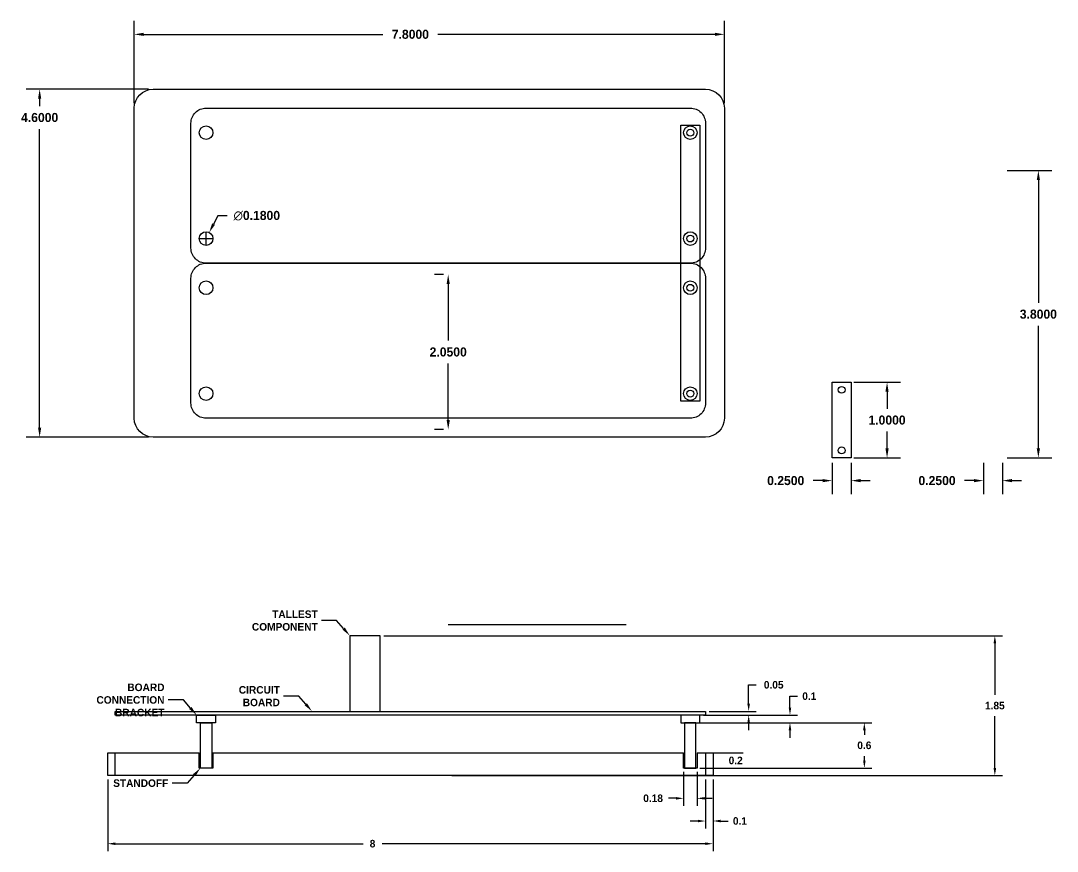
# Model space of a CAD drawing. Header units: inches. Extents: x -177 to 177, y -39 to 214.
# Drawn here: x 9.55 to 23.25, y 8.4 to 19.38 of the extents above; entities that cross this region are included whole.
import ezdxf
from ezdxf import colors
from ezdxf.entities.mleader import LeaderData, LeaderLine
from ezdxf.math import Vec2, Vec3

# ---------------------------------------------------------------- set-up
doc = ezdxf.new("R2010")
doc.units = ezdxf.units.IN
doc.header["$MEASUREMENT"] = 0
for name, color, linetype in [('E-BRBD', 253, 'Continuous'), ('G-ANNO-DIMS', 1, 'Continuous'), ('G-ANNO-TEXT', 7, 'Continuous'), ('M-ENCL', 171, 'Continuous')]:
    doc.layers.add(name, color=color, linetype=linetype)
doc.styles.add('RJR', font='cityb___.ttf', dxfattribs={"height": 0.1})
doc.styles.add('TEXT 0.12', font='cityb___.ttf', dxfattribs={"height": 0.12})
doc.dimstyles.new('DIMENSION', dxfattribs={"dimtxt": 0.12, "dimasz": 0.125, "dimexe": 0.18, "dimexo": 0.0625, "dimgap": 0.09, "dimtad": 0, "dimtih": 1, "dimtoh": 1, "dimdec": 4, "dimzin": 0, "dimdsep": 46, "dimtxsty": 'TEXT 0.12', "dimcen": 0.09, "dimadec": 0, "dimazin": 0, "dimtfac": 1, "dimtdec": 4, "dimtofl": 0, "dimtmove": 0, "dimatfit": 3, "dimfxl": 1, "dimtolj": 1, "dimtzin": 0, "dimarcsym": 0})
doc.dimstyles.new('flux-dims', dxfattribs={"dimtxt": 0.1, "dimasz": 0.1, "dimexe": 0.1, "dimexo": 0.05, "dimgap": 0.09, "dimtad": 0, "dimtih": 1, "dimtoh": 1, "dimdsep": 46, "dimtxsty": 'RJR', "dimcen": 0.05, "dimadec": 0, "dimazin": 0, "dimtfac": 1, "dimtofl": 0, "dimtmove": 0, "dimatfit": 3, "dimfxl": 1, "dimtolj": 1, "dimtzin": 0, "dimarcsym": 0})

# ---------------------------------------------------------------- blocks, each defined once
blk = doc.blocks.new('*D33')
at = {"layer": 'Defpoints', "color": 0, "transparency": 16777216}
for p in [(18.85, 19.2), (11.05, 18.225), (18.85, 18.225)]:
    blk.add_point(p, dxfattribs=at)
at = {"layer": 'G-ANNO-DIMS', "color": 0, "lineweight": -2, "transparency": 16777216}
for p, q in [((11.05, 18.288), (11.05, 19.38)), ((18.85, 18.288), (18.85, 19.38)), ((11.175, 19.2), (14.337, 19.2)), ((18.725, 19.2), (15.063, 19.2))]:
    blk.add_line(p, q, dxfattribs=at)
at = {"layer": 'G-ANNO-DIMS', "color": 0, "transparency": 16777216}
for points in [[(11.175, 19.221), (11.175, 19.179), (11.05, 19.2)], [(18.725, 19.221), (18.725, 19.179), (18.85, 19.2)]]:
    blk.add_solid(points, dxfattribs=at)
at = {"layer": 'G-ANNO-DIMS', "color": 0, "transparency": 16777216, "insert": (14.7, 19.2), "char_height": 0.12, "attachment_point": 5, "style": 'TEXT 0.12'}
blk.add_mtext('\\A1;7.8000', dxfattribs=at)
blk = doc.blocks.new('*D34')
at = {"layer": 'Defpoints', "color": 0, "transparency": 16777216}
for p in [(11.3, 18.475), (9.8, 13.875), (11.3, 13.875)]:
    blk.add_point(p, dxfattribs=at)
at = {"layer": 'G-ANNO-DIMS', "color": 0, "lineweight": -2, "transparency": 16777216}
for p, q in [((11.238, 18.475), (9.62, 18.475)), ((9.8, 18.35), (9.8, 18.252)), ((9.8, 14), (9.8, 17.948)), ((11.238, 13.875), (9.62, 13.875))]:
    blk.add_line(p, q, dxfattribs=at)
at = {"layer": 'G-ANNO-DIMS', "color": 0, "transparency": 16777216}
for points in [[(9.779, 18.35), (9.821, 18.35), (9.8, 18.475)], [(9.779, 14), (9.821, 14), (9.8, 13.875)]]:
    blk.add_solid(points, dxfattribs=at)
at = {"layer": 'G-ANNO-DIMS', "color": 0, "transparency": 16777216, "insert": (9.8, 18.1), "char_height": 0.12, "attachment_point": 5, "style": 'TEXT 0.12'}
blk.add_mtext('\\A1;4.6000', dxfattribs=at)
blk = doc.blocks.new('*D36')
at = {"layer": 'Defpoints', "color": 0, "transparency": 16777216}
for p in [(15.2, 16.025), (15.2, 13.975), (15.2, 13.975)]:
    blk.add_point(p, dxfattribs=at)
at = {"layer": 'G-ANNO-DIMS', "color": 0, "lineweight": -2, "transparency": 16777216}
for p, q in [((15.138, 16.025), (15.02, 16.025)), ((15.2, 15.9), (15.2, 15.151)), ((15.2, 14.1), (15.2, 14.849)), ((15.138, 13.975), (15.02, 13.975))]:
    blk.add_line(p, q, dxfattribs=at)
at = {"layer": 'G-ANNO-DIMS', "color": 0, "transparency": 16777216}
for points in [[(15.179, 15.9), (15.221, 15.9), (15.2, 16.025)], [(15.179, 14.1), (15.221, 14.1), (15.2, 13.975)]]:
    blk.add_solid(points, dxfattribs=at)
at = {"layer": 'G-ANNO-DIMS', "color": 0, "transparency": 16777216, "insert": (15.2, 15), "char_height": 0.12, "attachment_point": 5, "style": 'TEXT 0.12'}
blk.add_mtext('\\A1;2.0500', dxfattribs=at)
blk = doc.blocks.new('breadboard-full-electrocookie-outline')
at = {"color": 0}
blk.add_lwpolyline([(0, 1.725), (6.4, 1.725, -0.414214), (6.6, 1.525), (6.6, -0.125, -0.414214), (6.4, -0.325), (0, -0.325, -0.414214), (-0.2, -0.125), (-0.2, 1.525, -0.414214)], format="xyb", close=True, dxfattribs=at)
for centre in [(0, 1.4), (6.4, 1.4), (0, 0), (6.4, 0)]:
    blk.add_circle(centre, 0.09, dxfattribs=at)
blk = doc.blocks.new('*D38')
at = {"layer": 'Defpoints', "color": 0, "transparency": 16777216}
for p in [(12.041, 16.58), (11.959, 16.42)]:
    blk.add_point(p, dxfattribs=at)
at = {"layer": 'G-ANNO-DIMS', "color": 0, "lineweight": -2, "transparency": 16777216}
for p, q in [((12.155, 16.802), (12.098, 16.691)), ((12.28, 16.802), (12.155, 16.802)), ((12, 16.41), (12, 16.59)), ((11.91, 16.5), (12.09, 16.5))]:
    blk.add_line(p, q, dxfattribs=at)
at = {"layer": 'G-ANNO-DIMS', "color": 0, "transparency": 16777216}
blk.add_solid([(12.08, 16.701), (12.117, 16.682), (12.041, 16.58)], dxfattribs=at)
at = {"layer": 'G-ANNO-DIMS', "color": 0, "transparency": 16777216, "insert": (12.67, 16.802), "char_height": 0.12, "attachment_point": 5, "style": 'TEXT 0.12'}
blk.add_mtext('\\A1;∅0.1800', dxfattribs=at)
blk = doc.blocks.new('*D39')
at = {"layer": 'Defpoints', "color": 0, "transparency": 16777216}
for p in [(20.5, 14.6), (20.5, 13.6), (21, 13.6)]:
    blk.add_point(p, dxfattribs=at)
at = {"layer": 'G-ANNO-DIMS', "color": 0, "lineweight": -2, "transparency": 16777216}
for p, q in [((20.563, 14.6), (21.18, 14.6)), ((21, 14.475), (21, 14.251)), ((21, 13.725), (21, 13.949)), ((20.563, 13.6), (21.18, 13.6))]:
    blk.add_line(p, q, dxfattribs=at)
at = {"layer": 'G-ANNO-DIMS', "color": 0, "transparency": 16777216}
for points in [[(20.979, 14.475), (21.021, 14.475), (21, 14.6)], [(20.979, 13.725), (21.021, 13.725), (21, 13.6)]]:
    blk.add_solid(points, dxfattribs=at)
at = {"layer": 'G-ANNO-DIMS', "color": 0, "transparency": 16777216, "insert": (21, 14.1), "char_height": 0.12, "attachment_point": 5, "style": 'TEXT 0.12'}
blk.add_mtext('\\A1;1.0000', dxfattribs=at)
blk = doc.blocks.new('*D40')
at = {"layer": 'Defpoints', "color": 0, "transparency": 16777216}
for p in [(20.275, 13.6), (20.525, 13.6), (20.275, 13.3)]:
    blk.add_point(p, dxfattribs=at)
at = {"layer": 'G-ANNO-DIMS', "color": 0, "lineweight": -2, "transparency": 16777216}
for p, q in [((20.275, 13.537), (20.275, 13.12)), ((20.525, 13.537), (20.525, 13.12)), ((20.15, 13.3), (20.025, 13.3)), ((20.65, 13.3), (20.775, 13.3))]:
    blk.add_line(p, q, dxfattribs=at)
at = {"layer": 'G-ANNO-DIMS', "color": 0, "transparency": 16777216}
for points in [[(20.15, 13.321), (20.15, 13.279), (20.275, 13.3)], [(20.65, 13.321), (20.65, 13.279), (20.525, 13.3)]]:
    blk.add_solid(points, dxfattribs=at)
at = {"layer": 'G-ANNO-DIMS', "color": 0, "transparency": 16777216, "insert": (19.661, 13.3), "char_height": 0.12, "attachment_point": 5, "style": 'TEXT 0.12'}
blk.add_mtext('\\A1;0.2500', dxfattribs=at)
blk = doc.blocks.new('circuit-board-bracket-connector')
at = {"color": 0}
blk.add_lwpolyline([(-0.125, 0.9), (0.125, 0.9), (0.125, -0.1), (-0.125, -0.1)], close=True, dxfattribs=at)
for centre in [(0, 0.8), (0, 0)]:
    blk.add_circle(centre, 0.045, dxfattribs=at)
blk = doc.blocks.new('*D42')
at = {"layer": 'Defpoints', "color": 0, "transparency": 16777216}
for p in [(22.525, 17.4), (22.525, 13.6), (23, 13.6)]:
    blk.add_point(p, dxfattribs=at)
at = {"layer": 'G-ANNO-DIMS', "color": 0, "lineweight": -2, "transparency": 16777216}
for p, q in [((22.588, 17.4), (23.18, 17.4)), ((23, 17.275), (23, 15.652)), ((23, 13.725), (23, 15.348)), ((22.588, 13.6), (23.18, 13.6))]:
    blk.add_line(p, q, dxfattribs=at)
at = {"layer": 'G-ANNO-DIMS', "color": 0, "transparency": 16777216}
for points in [[(22.979, 17.275), (23.021, 17.275), (23, 17.4)], [(22.979, 13.725), (23.021, 13.725), (23, 13.6)]]:
    blk.add_solid(points, dxfattribs=at)
at = {"layer": 'G-ANNO-DIMS', "color": 0, "transparency": 16777216, "insert": (23, 15.5), "char_height": 0.12, "attachment_point": 5, "style": 'TEXT 0.12'}
blk.add_mtext('\\A1;3.8000', dxfattribs=at)
blk = doc.blocks.new('*D43')
at = {"layer": 'Defpoints', "color": 0, "transparency": 16777216}
for p in [(22.275, 13.6), (22.525, 13.6), (22.275, 13.3)]:
    blk.add_point(p, dxfattribs=at)
at = {"layer": 'G-ANNO-DIMS', "color": 0, "lineweight": -2, "transparency": 16777216}
for p, q in [((22.275, 13.537), (22.275, 13.12)), ((22.525, 13.537), (22.525, 13.12)), ((22.15, 13.3), (22.025, 13.3)), ((22.65, 13.3), (22.775, 13.3))]:
    blk.add_line(p, q, dxfattribs=at)
at = {"layer": 'G-ANNO-DIMS', "color": 0, "transparency": 16777216}
for points in [[(22.15, 13.321), (22.15, 13.279), (22.275, 13.3)], [(22.65, 13.321), (22.65, 13.279), (22.525, 13.3)]]:
    blk.add_solid(points, dxfattribs=at)
at = {"layer": 'G-ANNO-DIMS', "color": 0, "transparency": 16777216, "insert": (21.661, 13.3), "char_height": 0.12, "attachment_point": 5, "style": 'TEXT 0.12'}
blk.add_mtext('\\A1;0.2500', dxfattribs=at)
blk = doc.blocks.new('circuit-board-bracket-connector-long')
at = {"color": 0}
blk.add_lwpolyline([(-0.125, 3.55), (0.125, 3.55), (0.125, -0.1), (-0.125, -0.1)], close=True, dxfattribs=at)
for centre in [(0, 3.45), (0, 2.05), (0, 1.4), (0, 0)]:
    blk.add_circle(centre, 0.045, dxfattribs=at)
blk = doc.blocks.new('*D66')
at = {"layer": 'Defpoints', "color": 0, "transparency": 16777216}
for p in [(18.475, 10.1), (20.7, 10.1), (18.475, 9.5)]:
    blk.add_point(p, dxfattribs=at)
at = {"layer": 'G-ANNO-TEXT', "color": 0, "lineweight": -2, "transparency": 16777216}
for p, q in [((18.525, 10.1), (20.8, 10.1)), ((20.7, 10), (20.7, 9.941)), ((20.7, 9.6), (20.7, 9.659)), ((18.525, 9.5), (20.8, 9.5))]:
    blk.add_line(p, q, dxfattribs=at)
at = {"layer": 'G-ANNO-TEXT', "color": 0, "transparency": 16777216}
for points in [[(20.683, 10), (20.717, 10), (20.7, 10.1)], [(20.683, 9.6), (20.717, 9.6), (20.7, 9.5)]]:
    blk.add_solid(points, dxfattribs=at)
at = {"layer": 'G-ANNO-TEXT', "color": 0, "transparency": 16777216, "insert": (20.7, 9.8), "char_height": 0.1, "attachment_point": 5, "style": 'RJR'}
blk.add_mtext('\\A1;0.6', dxfattribs=at)
blk = doc.blocks.new('*D65')
at = {"layer": 'Defpoints', "color": 0, "transparency": 16777216}
for p in [(18.525, 10.2), (19.717, 10.2), (18.525, 10.1)]:
    blk.add_point(p, dxfattribs=at)
at = {"layer": 'G-ANNO-TEXT', "color": 0, "lineweight": -2, "transparency": 16777216}
for p, q in [((19.717, 10.3), (19.717, 10.45)), ((19.717, 10.45), (19.817, 10.45)), ((18.575, 10.2), (19.817, 10.2)), ((18.575, 10.1), (19.817, 10.1)), ((19.717, 10), (19.717, 9.9))]:
    blk.add_line(p, q, dxfattribs=at)
at = {"layer": 'G-ANNO-TEXT', "color": 0, "transparency": 16777216}
for points in [[(19.7, 10.3), (19.734, 10.3), (19.717, 10.2)], [(19.7, 10), (19.734, 10), (19.717, 10.1)]]:
    blk.add_solid(points, dxfattribs=at)
at = {"layer": 'G-ANNO-TEXT', "color": 0, "transparency": 16777216, "insert": (19.973, 10.45), "char_height": 0.1, "attachment_point": 5, "style": 'RJR'}
blk.add_mtext('\\A1;0.1', dxfattribs=at)
blk = doc.blocks.new('*D64')
at = {"layer": 'Defpoints', "color": 0, "transparency": 16777216}
for p in [(18.6, 10.25), (18.6, 10.2), (19.171, 10.25)]:
    blk.add_point(p, dxfattribs=at)
at = {"layer": 'G-ANNO-TEXT', "color": 0, "lineweight": -2, "transparency": 16777216}
for p, q in [((19.171, 10.35), (19.171, 10.6)), ((19.171, 10.6), (19.271, 10.6)), ((18.65, 10.25), (19.271, 10.25)), ((18.65, 10.2), (19.271, 10.2)), ((19.171, 10.1), (19.171, 10))]:
    blk.add_line(p, q, dxfattribs=at)
at = {"layer": 'G-ANNO-TEXT', "color": 0, "transparency": 16777216}
for points in [[(19.154, 10.35), (19.188, 10.35), (19.171, 10.25)], [(19.154, 10.1), (19.188, 10.1), (19.171, 10.2)]]:
    blk.add_solid(points, dxfattribs=at)
at = {"layer": 'G-ANNO-TEXT', "color": 0, "transparency": 16777216, "insert": (19.502, 10.6), "char_height": 0.1, "attachment_point": 5, "style": 'RJR'}
blk.add_mtext('\\A1;0.05', dxfattribs=at)
blk = doc.blocks.new('*D63')
at = {"layer": 'Defpoints', "color": 0, "transparency": 16777216}
for p in [(18.6, 9.4), (18.7, 9.4), (18.7, 8.8)]:
    blk.add_point(p, dxfattribs=at)
at = {"layer": 'G-ANNO-TEXT', "color": 0, "lineweight": -2, "transparency": 16777216}
for p, q in [((18.6, 9.35), (18.6, 8.7)), ((18.7, 9.35), (18.7, 8.7)), ((18.5, 8.8), (18.4, 8.8)), ((18.8, 8.8), (18.9, 8.8))]:
    blk.add_line(p, q, dxfattribs=at)
at = {"layer": 'G-ANNO-TEXT', "color": 0, "transparency": 16777216}
for points in [[(18.5, 8.817), (18.5, 8.783), (18.6, 8.8)], [(18.8, 8.817), (18.8, 8.783), (18.7, 8.8)]]:
    blk.add_solid(points, dxfattribs=at)
at = {"layer": 'G-ANNO-TEXT', "color": 0, "transparency": 16777216, "insert": (19.056, 8.8), "char_height": 0.1, "attachment_point": 5, "style": 'RJR'}
blk.add_mtext('\\A1;0.1', dxfattribs=at)
blk = doc.blocks.new('*D68')
at = {"layer": 'Defpoints', "color": 0, "transparency": 16777216}
for p in [(10.7, 9.4), (18.7, 9.4), (18.7, 8.5)]:
    blk.add_point(p, dxfattribs=at)
at = {"layer": 'G-ANNO-TEXT', "color": 0, "lineweight": -2, "transparency": 16777216}
for p, q in [((10.7, 9.35), (10.7, 8.4)), ((18.7, 9.35), (18.7, 8.4)), ((10.8, 8.5), (14.074, 8.5)), ((18.6, 8.5), (14.326, 8.5))]:
    blk.add_line(p, q, dxfattribs=at)
at = {"layer": 'G-ANNO-TEXT', "color": 0, "transparency": 16777216}
for points in [[(10.8, 8.517), (10.8, 8.483), (10.7, 8.5)], [(18.6, 8.517), (18.6, 8.483), (18.7, 8.5)]]:
    blk.add_solid(points, dxfattribs=at)
at = {"layer": 'G-ANNO-TEXT', "color": 0, "transparency": 16777216, "insert": (14.2, 8.5), "char_height": 0.1, "attachment_point": 5, "style": 'RJR'}
blk.add_mtext('\\A1;8', dxfattribs=at)
blk = doc.blocks.new('*D62')
at = {"layer": 'Defpoints', "color": 0, "transparency": 16777216}
for p in [(14.3, 11.25), (15.2, 9.4), (22.425, 9.4)]:
    blk.add_point(p, dxfattribs=at)
at = {"layer": 'G-ANNO-TEXT', "color": 0, "lineweight": -2, "transparency": 16777216}
for p, q in [((14.35, 11.25), (22.525, 11.25)), ((22.425, 11.15), (22.425, 10.466)), ((22.425, 9.5), (22.425, 10.184)), ((15.25, 9.4), (22.525, 9.4))]:
    blk.add_line(p, q, dxfattribs=at)
at = {"layer": 'G-ANNO-TEXT', "color": 0, "transparency": 16777216}
for points in [[(22.408, 11.15), (22.442, 11.15), (22.425, 11.25)], [(22.408, 9.5), (22.442, 9.5), (22.425, 9.4)]]:
    blk.add_solid(points, dxfattribs=at)
at = {"layer": 'G-ANNO-TEXT', "color": 0, "transparency": 16777216, "insert": (22.425, 10.325), "char_height": 0.1, "attachment_point": 5, "style": 'RJR'}
blk.add_mtext('\\A1;1.85', dxfattribs=at)
blk = doc.blocks.new('*D61')
at = {"layer": 'Defpoints', "color": 0, "transparency": 16777216}
for p in [(18.475, 9.7), (19, 9.7), (18.475, 9.5)]:
    blk.add_point(p, dxfattribs=at)
at = {"layer": 'G-ANNO-TEXT', "color": 0, "lineweight": -2, "transparency": 16777216}
for p, q in [((18.525, 9.7), (19.1, 9.7)), ((18.525, 9.5), (19.1, 9.5))]:
    blk.add_line(p, q, dxfattribs=at)
at = {"layer": 'G-ANNO-TEXT', "color": 0, "transparency": 16777216, "insert": (19, 9.6), "char_height": 0.1, "attachment_point": 5, "style": 'RJR'}
blk.add_mtext('\\A1;0.2', dxfattribs=at)
blk = doc.blocks.new('*D69')
at = {"layer": 'Defpoints', "color": 0, "transparency": 16777216}
for p in [(18.31, 9.5), (18.49, 9.5), (18.49, 9.1)]:
    blk.add_point(p, dxfattribs=at)
at = {"layer": 'G-ANNO-TEXT', "color": 0, "lineweight": -2, "transparency": 16777216}
for p, q in [((18.31, 9.45), (18.31, 9)), ((18.49, 9.45), (18.49, 9)), ((18.21, 9.1), (18.11, 9.1)), ((18.59, 9.1), (18.69, 9.1))]:
    blk.add_line(p, q, dxfattribs=at)
at = {"layer": 'G-ANNO-TEXT', "color": 0, "transparency": 16777216}
for points in [[(18.21, 9.117), (18.21, 9.083), (18.31, 9.1)], [(18.59, 9.117), (18.59, 9.083), (18.49, 9.1)]]:
    blk.add_solid(points, dxfattribs=at)
at = {"layer": 'G-ANNO-TEXT', "color": 0, "transparency": 16777216, "insert": (17.908, 9.1), "char_height": 0.1, "attachment_point": 5, "style": 'RJR'}
blk.add_mtext('\\A1;0.18', dxfattribs=at)

msp = doc.modelspace()

# ---------------------------------------------------------------- linework, layer by layer
at = {"layer": 'E-BRBD'}
msp.add_lwpolyline([(10.8, 10.25), (18.6, 10.25), (18.6, 10.2), (10.8, 10.2)], close=True, dxfattribs=at)
at = {"layer": 'M-ENCL'}
msp.add_line((15.2, 11.4), (17.55, 11.4), dxfattribs=at)
msp.add_lwpolyline([(11.3, 18.475), (18.6, 18.475, -0.41421356), (18.85, 18.225), (18.85, 14.125, -0.41421356), (18.6, 13.875), (11.3, 13.875, -0.41421356), (11.05, 14.125), (11.05, 18.225, -0.41421356)], format="xyb", close=True, dxfattribs=at)
for points in [[(13.9, 10.25), (14.3, 10.25), (14.3, 11.25), (13.9, 11.25)], [(11.875, 10.2), (12.125, 10.2), (12.125, 10.1), (11.875, 10.1)], [(18.525, 10.2), (18.275, 10.2), (18.275, 10.1), (18.525, 10.1)], [(11.925, 10.1), (12.075, 10.1), (12.075, 9.5), (11.925, 9.5)], [(18.475, 10.1), (18.325, 10.1), (18.325, 9.5), (18.475, 9.5)]]:
    msp.add_lwpolyline(points, close=True, dxfattribs=at)
for points in [[(18.49, 9.7), (18.7, 9.7), (18.7, 9.4), (10.7, 9.4), (10.7, 9.7), (11.91, 9.7)], [(18.49, 9.7), (18.6, 9.7), (18.6, 9.4), (10.8, 9.4), (10.8, 9.7), (11.91, 9.7)], [(12.09, 9.7), (12.09, 9.5), (11.91, 9.5), (11.91, 9.7)], [(12.09, 9.7), (18.31, 9.7)], [(12.09, 9.7), (18.31, 9.7)], [(18.49, 9.7), (18.49, 9.5), (18.31, 9.5), (18.31, 9.7)], [(18.49, 9.7), (18.49, 9.5), (18.31, 9.5), (18.31, 9.7)]]:
    msp.add_lwpolyline(points, dxfattribs=at)

# ---------------------------------------------------------------- block references
at = {"layer": 'E-BRBD'}
for p in [(12, 16.5), (12, 14.45)]:
    msp.add_blockref('breadboard-full-electrocookie-outline', p, dxfattribs=at)
at = {"layer": 'M-ENCL'}
for name, p in [('circuit-board-bracket-connector-long', (18.4, 14.45)), ('circuit-board-bracket-connector', (20.4, 13.7))]:
    msp.add_blockref(name, p, dxfattribs=at)

# ---------------------------------------------------------------- texts
at = {"layer": 'G-ANNO-TEXT', "char_height": 0.1, "attachment_point": 6, "style": 'RJR'}
for s, width, insert in [('TALLEST COMPONENT', 0.85, (13.475, 11.45)), ('BOARD CONNECTION BRACKET', 0.85, (11.45, 10.4)), ('CIRCUIT BOARD', 0.85, (12.975, 10.45)), ('STANDOFF', 0.65625, (11.5, 9.3))]:
    msp.add_mtext_dynamic_manual_height_columns(s, width=width, gutter_width=0.5, heights=[0], dxfattribs=dict(at, insert=insert))

# ---------------------------------------------------------------- dimensions: what is measured, and where the dimension line sits
at = {"layer": 'G-ANNO-DIMS'}
dim = msp.add_linear_dim(base=(18.85, 19.2), p1=(11.05, 18.225), p2=(18.85, 18.225), dimstyle='DIMENSION', override={"dimarcsym": 2}, dxfattribs=at)
dim.commit()
dim.dimension.update_dxf_attribs({"geometry": '*D33', "text_midpoint": (14.7, 19.2), "dimtype": 160})
dim = msp.add_linear_dim(base=(9.8, 13.875), p1=(11.3, 18.475), p2=(11.3, 13.875), angle=90, dimstyle='DIMENSION', override={"dimarcsym": 2}, dxfattribs=at)
dim.commit()
dim.dimension.update_dxf_attribs({"geometry": '*D34', "text_midpoint": (9.8, 18.1), "dimtype": 160})
for base, p1, p2, picture, middle in [((23, 13.6), (22.525, 17.4), (22.525, 13.6), '*D42', (23, 15.5)), ((15.2, 13.975), (15.2, 16.025), (15.2, 13.975), '*D36', (15.2, 15)), ((21, 13.6), (20.5, 14.6), (20.5, 13.6), '*D39', (21, 14.1))]:
    dim = msp.add_linear_dim(base=base, p1=p1, p2=p2, angle=90, dimstyle='DIMENSION', override={"dimarcsym": 2}, dxfattribs=at)
    dim.commit()
    dim.dimension.update_dxf_attribs({"geometry": picture, "text_midpoint": middle})
dim = msp.add_diameter_dim_2p(p1=(11.9589, 16.41993), p2=(12.0411, 16.58007), dimstyle='DIMENSION', override={"dimarcsym": 2}, dxfattribs=at)
dim.commit()
dim.dimension.update_dxf_attribs({"geometry": '*D38', "text_midpoint": (12.66995, 16.80248), "dimtype": 163})
for base, p1, p2, picture, middle in [((20.275, 13.3), (20.525, 13.6), (20.275, 13.6), '*D40', (19.66085, 13.3)), ((22.275, 13.3), (22.525, 13.6), (22.275, 13.6), '*D43', (21.66085, 13.3))]:
    dim = msp.add_linear_dim(base=base, p1=p1, p2=p2, dimstyle='DIMENSION', override={"dimarcsym": 2}, dxfattribs=at)
    dim.commit()
    dim.dimension.update_dxf_attribs({"geometry": picture, "text_midpoint": middle})
at = {"layer": 'G-ANNO-TEXT'}
dim = msp.add_linear_dim(base=(22.425, 9.4), p1=(14.3, 11.25), p2=(15.2, 9.4), angle=90, dimstyle='flux-dims', dxfattribs=at)
dim.commit()
dim.dimension.update_dxf_attribs({"geometry": '*D62', "text_midpoint": (22.425, 10.325)})
for base, p1, p2, picture, middle in [((19.17098, 10.25), (18.6, 10.2), (18.6, 10.25), '*D64', (19.50207, 10.6)), ((19.71694, 10.2), (18.525, 10.1), (18.525, 10.2), '*D65', (19.97301, 10.45)), ((20.7, 10.1), (18.475, 9.5), (18.475, 10.1), '*D66', (20.7, 9.8)), ((19, 9.7), (18.475, 9.5), (18.475, 9.7), '*D61', (19, 9.6))]:
    dim = msp.add_linear_dim(base=base, p1=p1, p2=p2, angle=90, dimstyle='flux-dims', dxfattribs=at)
    dim.commit()
    dim.dimension.update_dxf_attribs({"geometry": picture, "text_midpoint": middle, "dimtype": 160})
for base, p1, p2, picture, middle in [((18.49, 9.1), (18.31, 9.5), (18.49, 9.5), '*D69', (17.90804, 9.1)), ((18.7, 8.5), (10.7, 9.4), (18.7, 9.4), '*D68', (14.2, 8.5)), ((18.7, 8.8), (18.6, 9.4), (18.7, 9.4), '*D63', (19.05606, 8.8))]:
    dim = msp.add_linear_dim(base=base, p1=p1, p2=p2, dimstyle='flux-dims', dxfattribs=at)
    dim.commit()
    dim.dimension.update_dxf_attribs({"geometry": picture, "text_midpoint": middle, "dimtype": 160})

# ---------------------------------------------------------------- leaders
ml = msp.add_multileader_mtext('Standard', dxfattribs=at)
ml.set_content('', color=256, style='TEXT 0.12')
ml.set_leader_properties()
ml.build(insert=Vec2(0, 0))
ml.multileader.update_dxf_attribs({"text_right_attachment_type": 3, "dogleg_length": 0.2, "arrow_head_size": 0.125})
ctx = ml.context
ctx.base_point, ctx.char_height, ctx.arrow_head_size, ctx.landing_gap_size, ctx.plane_origin = Vec3(13.345, 11.45), 0.12, 0.125, 0.09, Vec3(13.9, 11.25)
ctx.right_attachment, ctx.text_align_type = 3, 2
notes = []
notes.append((ctx, [(0, (1, 1, 0), (13.725, 11.45), (-1, 0), 0.2, [(0, [(13.9, 11.25)], 0, [])])]))
ctx.mtext.insert, ctx.mtext.alignment, ctx.mtext.flow_direction = Vec3(13.435, 11.51), 3, 5
ml = msp.add_multileader_mtext('Standard', dxfattribs=at)
ml.set_content('', color=256, style='TEXT 0.12')
ml.set_leader_properties()
ml.build(insert=Vec2(0, 0))
ml.multileader.update_dxf_attribs({"text_right_attachment_type": 3, "dogleg_length": 0.2, "arrow_head_size": 0.125})
ctx = ml.context
ctx.base_point, ctx.char_height, ctx.arrow_head_size, ctx.landing_gap_size, ctx.plane_origin = Vec3(11.32, 10.4), 0.12, 0.125, 0.09, Vec3(11.875, 10.2)
ctx.right_attachment, ctx.text_align_type = 3, 2
notes.append((ctx, [(0, (1, 1, 0), (11.7, 10.4), (-1, 0), 0.2, [(0, [(11.875, 10.2)], 0, [])])]))
ctx.mtext.insert, ctx.mtext.alignment, ctx.mtext.flow_direction = Vec3(11.41, 10.46), 3, 5
ml = msp.add_multileader_mtext('Standard', dxfattribs=at)
ml.set_content('', color=256, style='TEXT 0.12')
ml.set_leader_properties()
ml.build(insert=Vec2(0, 0))
ml.multileader.update_dxf_attribs({"text_right_attachment_type": 3, "dogleg_length": 0.2, "arrow_head_size": 0.125})
ctx = ml.context
ctx.base_point, ctx.char_height, ctx.arrow_head_size, ctx.landing_gap_size, ctx.plane_origin = Vec3(12.845, 10.45), 0.12, 0.125, 0.09, Vec3(13.4, 10.25)
ctx.right_attachment, ctx.text_align_type = 3, 2
notes.append((ctx, [(0, (1, 1, 0), (13.225, 10.45), (-1, 0), 0.2, [(0, [(13.4, 10.25)], 0, [])])]))
ctx.mtext.insert, ctx.mtext.alignment, ctx.mtext.flow_direction = Vec3(12.935, 10.51), 3, 5
ml = msp.add_multileader_mtext('Standard', dxfattribs=at)
ml.set_content('', color=256, style='TEXT 0.12')
ml.set_leader_properties()
ml.build(insert=Vec2(0, 0))
ml.multileader.update_dxf_attribs({"text_right_attachment_type": 3, "dogleg_length": 0.2, "arrow_head_size": 0.125})
ctx = ml.context
ctx.base_point, ctx.char_height, ctx.arrow_head_size, ctx.landing_gap_size, ctx.plane_origin = Vec3(11.37, 9.3), 0.12, 0.125, 0.09, Vec3(11.925, 9.5)
ctx.right_attachment, ctx.text_align_type = 3, 2
notes.append((ctx, [(0, (1, 1, 0), (11.75, 9.3), (-1, 0), 0.2, [(0, [(11.925, 9.5)], 0, [])])]))
ctx.mtext.insert, ctx.mtext.alignment, ctx.mtext.flow_direction = Vec3(11.46, 9.36), 3, 5
for ctx, leaders in notes:
    for number, flags, end, landing, length, lines in leaders:
        leader = LeaderData()
        leader.index, (leader.has_last_leader_line, leader.has_dogleg_vector, leader.attachment_direction) = number, flags
        leader.last_leader_point, leader.dogleg_vector, leader.dogleg_length = Vec3(end), Vec3(landing), length
        for number, points, colour, breaks in lines:
            line = LeaderLine()
            line.index, line.vertices, line.color, line.breaks = number, Vec3.list(points), colors.encode_raw_color(colour), breaks
            leader.lines.append(line)
        ctx.leaders.append(leader)

doc.saveas('drawing.dxf')
